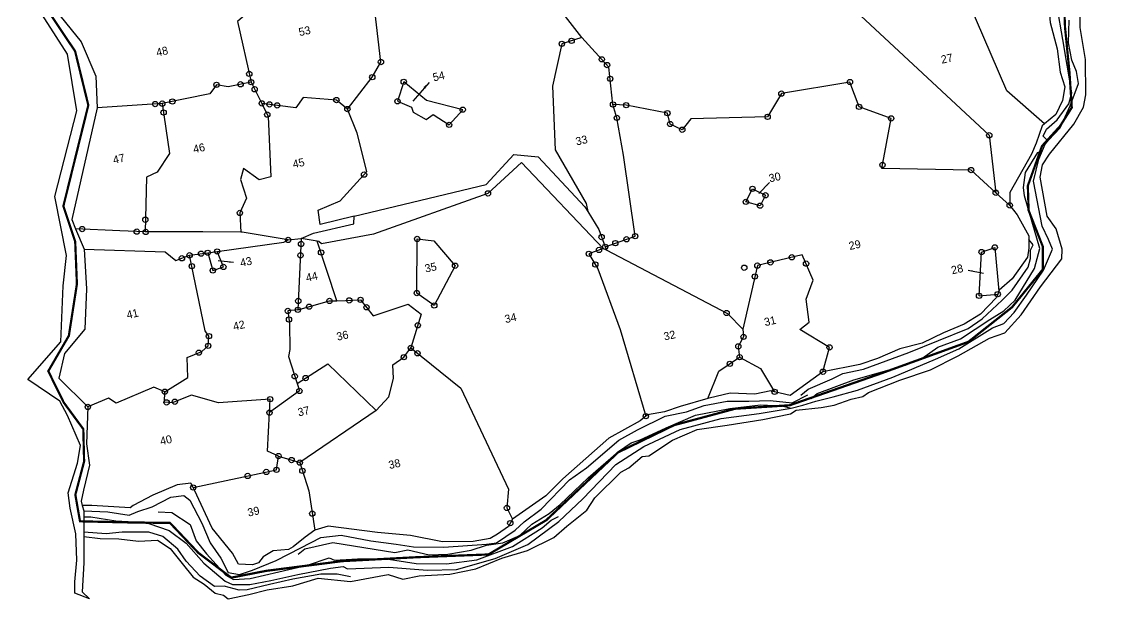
# Model space of a CAD drawing. Header units: metres. Extents: x 307919 to 311526, y 1932373 to 1934772.
# Drawn here: x 308217 to 309489, y 1932438 to 1933104 of the extents above; entities that cross this region are included whole.
import ezdxf

# ---------------------------------------------------------------- set-up
doc = ezdxf.new("R2010")
doc.units = ezdxf.units.M
doc.header["$LTSCALE"] = 0.3
doc.linetypes.add('DASHDOT', pattern=[1, 0.5, -0.25, 0, -0.25])
doc.layers.get('0').update_dxf_attribs({"linetype": 'CONTINUOUS'})
for name, color, linetype in [('LINE_WATER', 4, 'CONTINUOUS'), ('OFF', 1, 'CONTINUOUS'), ('POLY_PARCEL', 6, 'CONTINUOUS'), ('POLY_WATER', 4, 'CONTINUOUS'), ('SYM_ARROW', 1, 'CONTINUOUS'), ('SYM_STONE', 1, 'CONTINUOUS'), ('TEXT_PARCEL', 7, 'CONTINUOUS'), ('V_BOUND_STREAM_LINE', 7, 'DASHDOT')]:
    doc.layers.add(name, color=color, linetype=linetype)
doc.styles.get("Standard").update_dxf_attribs({"font": 'KRDEV050.TTF'})
doc.dimstyles.get("Standard").update_dxf_attribs({"dimtxt": 0.18, "dimasz": 0.18, "dimexe": 0.18, "dimexo": 0.0625, "dimgap": 0.09, "dimtad": 0, "dimtih": 1, "dimtoh": 1, "dimdec": 4, "dimzin": 0, "dimdsep": 46, "dimtxsty": 'Standard', "dimcen": 0.09, "dimadec": 0, "dimazin": 0, "dimtfac": 1, "dimtdec": 4, "dimtofl": 0, "dimtmove": 0, "dimatfit": 3, "dimfxl": 1, "dimtolj": 1, "dimtzin": 0, "dimarcsym": 0})

# ---------------------------------------------------------------- blocks, each defined once
blk = doc.blocks.new('STONE')
blk.add_circle((0, 0), 0.851)
blk = doc.blocks.new('TEXTARROW')
blk.add_leader([(0.04, -0.01), (8.68, -0.01)], dimstyle='Standard', override={"dimtxt": 2.5, "dimasz": 2.5, "dimexe": 1.25, "dimexo": 0.625, "dimgap": 0.625, "dimtad": 1, "dimtih": 0, "dimtoh": 0, "dimzin": 8, "dimcen": 2.5, "dimtofl": 1})
blk = doc.blocks.new('UYF')
at = {"layer": 'LINE_WATER'}
for points in [[(281.67, 119.71), (282.77, 121.07), (285.59, 122.63), (288.87, 125.53), (290.09, 127.83), (290.75, 139.99), (291.11, 147.41), (292.11, 150.27), (295.23, 154.4), (298.9, 156.5), (307.35, 162.57), (308.75, 164.02), (309.13, 165.78), (307.82, 173.49), (307.72, 178.38)], [(97.7, 64.6), (99.43, 65.46), (105.87, 65.46), (119, 60.22), (121.95, 60.17), (126.45, 58.06), (130.53, 57.25), (135.89, 57.02), (139.46, 57.32), (143.16, 57.09), (147.25, 57.8), (150.4, 59.71), (154.73, 61.21), (157.64, 62.67), (165.1, 67.09), (173.01, 71.45), (176.23, 72.67), (178.35, 72.89), (184.67, 74.22), (191.72, 75.58), (199.6, 75.39), (206.44, 74.68), (211.11, 73.39), (213.06, 72.41), (215.73, 72.53), (218.81, 72.72), (222.83, 72.87), (228.46, 73.1), (236.89, 74.25), (247.14, 76.06), (252.78, 77.21), (261.17, 80.16), (263.84, 80.55), (266.65, 82.5), (270.25, 85.68), (275.16, 90.31), (278.18, 94.46), (277.78, 96.78), (277.04, 100.04), (277.38, 110.36), (279.61, 114.92), (281.76, 117.87), (282.78, 118.64), (285.86, 120.72), (289.08, 125.04), (292, 129.57), (292.15, 132.27), (291.72, 134.98), (291.84, 138.92), (293.1, 143.89)], [(217.88, 73.56), (219.47, 74.39), (228.19, 75.54), (240.22, 76.24), (244.14, 76.91), (248.23, 78.59), (253.62, 79.31), (260.99, 82.14), (264.45, 83.32), (267.49, 85.13), (273.31, 91.13), (275.44, 95.23), (274.67, 107.52), (274.89, 109.44), (276.05, 112.58), (279.74, 116.37)], [(215.84, 74.82), (217.68, 75.75), (223.47, 76.86), (226.08, 77.49), (230.84, 77.44), (241.58, 78.86), (255.77, 81.25), (259.31, 82.66), (264.61, 85.74), (267.29, 87.44), (271.95, 91.74), (272.87, 93.51), (273.32, 95.33), (274.13, 96.35)], [(52.79, 84.66), (58.01, 83.28), (62.5, 81.48), (64.61, 81.82), (68.01, 82.16), (72.59, 83.4), (75.45, 83.1), (76.59, 81.78), (78.1, 76.18), (78.92, 71.44), (80.52, 67.51), (81.44, 64.07), (83.83, 63.01), (86.87, 63.32), (92.57, 64.31), (98.6, 65.91), (103.51, 67.15), (108.06, 66.66), (114.3, 63.95), (119.67, 62.03), (123.32, 60.54), (129.99, 59.01), (139.54, 57.59), (141.79, 57.39), (146.52, 59.24), (148.84, 60.63), (153.25, 62.55), (160.89, 67.6), (165.22, 69.41), (173.69, 73.88), (178.24, 75.23), (184.99, 76.9), (189.93, 76.77), (194.08, 77.33), (199.35, 77.1), (204.08, 76.04), (208.78, 75.19), (213.51, 73.59), (217.34, 74.55)], [(52.49, 83.3), (54.06, 82.99), (59.32, 80.89), (63.31, 79.74), (66.45, 78.71), (70.55, 76.16), (73.65, 72.53), (76.59, 67.3), (80.35, 62.3), (81.77, 61.19), (85.57, 60.35), (90.41, 60.22), (96.63, 60.2), (104.08, 59.98), (106.98, 59.69), (107.82, 58.97), (116.99, 57.32), (125.31, 54.73), (131.71, 53.51), (140.73, 53.99), (148.54, 55.49), (156.46, 58.97), (162.87, 62.8), (171.84, 68.7), (178.83, 71.28), (187.65, 73.21), (197.17, 73.58), (205.76, 72.86), (213.06, 72.41)], [(108.07, 57.09), (105.24, 58.3), (101.67, 59.09), (95.31, 59.41), (89.95, 59.38), (84.77, 59.28), (82.96, 59.6), (79.9, 61.23), (77.78, 61.62), (75.12, 64.59), (72.77, 68.62), (71.55, 71.64), (68.83, 75.11), (66.03, 76.74), (60.16, 78.05), (56.58, 78.47), (51.74, 80)], [(69.08, 80.75), (72.04, 79.99), (75.48, 76.45), (75.98, 72.54), (77.62, 69.19), (80.77, 63.56), (82.27, 62.2), (85.94, 61.63), (99.23, 61.77), (104.28, 62.27), (105.37, 61.53), (110.48, 60.72), (116.35, 59.47), (123.12, 56.8), (129.75, 55.24), (136.63, 54.63), (145.08, 55.75), (152.54, 58.42), (154.87, 59.67), (156.67, 60.1)]]:
    blk.add_lwpolyline(points, dxfattribs=at)
at = {"layer": 'OFF'}
for points in [[(282.4, 118.64), (281.67, 119.71)], [(279.74, 116.37), (280.25, 116.51)], [(280.25, 116.51), (280.89, 116.68)], [(282.53, 118.45), (282.4, 118.64)], [(274.13, 96.35), (273.47, 97.75)], [(49.73, 65.03), (46.77, 67), (47.34, 69.5)]]:
    blk.add_lwpolyline(points, dxfattribs=at)
at = {"layer": 'POLY_PARCEL'}
for points in [[(185.32, 163.99), (179.5, 176.48), (183.71, 195.97), (190.07, 196.24), (188.76, 198.7), (181.86, 206.67), (172.01, 207.69), (178, 216.28), (177.51, 237.41), (181.88, 237.55)], [(130.34, 159.83), (137.37, 165.61), (140.01, 168.51), (141.4, 182.03), (131.43, 192.84), (128.95, 194.72), (126.35, 195.15), (122.35, 194.32), (119.35, 192.97)], [(114.04, 192.28), (113.74, 186.18), (110.54, 184.43), (110.54, 170.46)], [(238.77, 175.48), (237.69, 169.58), (269.91, 122.56), (268.5, 109.64)], [(90.01, 170.13), (75.49, 172.41)], [(110.54, 170.46), (105.26, 170.59), (102.82, 171.58), (100.94, 169.9), (90.01, 170.13)], [(90.01, 170.13), (89.1, 158.83), (85.53, 155.33), (82.93, 154.77), (79.91, 142.84)], [(110.54, 170.46), (111.84, 165.28)], [(111.84, 165.28), (112.61, 162.09), (110.2, 148.75), (107.52, 148.65), (104.61, 151.94), (103.43, 149.64), (103.84, 145.24), (101.66, 142.34), (100.93, 138.04)], [(130.34, 159.83), (128.37, 162.35), (121.22, 164.57), (119.07, 162.65), (111.84, 165.28)], [(185.32, 163.99), (180.61, 163.62), (176.5, 154.79), (173.92, 140.69), (178.1, 127.38), (178.08, 125.55)], [(188.85, 147.8), (189.8, 156.16), (185.32, 163.99)], [(126.55, 135.98), (118.68, 135.83), (118.98, 139.12), (124.26, 140.03), (131.57, 145.2), (131.33, 154.06), (130.34, 159.83)], [(282.55, 122.35), (275.94, 131.49), (271.83, 153.01)], [(79.91, 142.84), (74.45, 144.26), (64.85, 146.94)], [(187.25, 117.83), (188.64, 136.16), (189.03, 144.67), (188.85, 147.8)], [(268.5, 109.64), (264.21, 115.83), (244.71, 120.57), (249.2, 131.09), (242.73, 135.2), (241.96, 141.09), (226.34, 141.91), (222.18, 137.49), (205.24, 140.8), (202.81, 138.87), (200.43, 140.71), (200.36, 143.22), (191.71, 147.01), (188.85, 147.8)], [(65.72, 142), (83.33, 137.47), (85.26, 135.01), (88.54, 135.51)], [(100.93, 138.04), (92.59, 140.02), (80.51, 142.68), (79.91, 142.84)], [(126.55, 135.98), (157.1, 136.46), (164.66, 141.71), (169.85, 140.01), (177.68, 126.73)], [(179.59, 116.7), (165.93, 139.58), (157.06, 134.44), (129.91, 131.12), (118.08, 131.56), (117.56, 132.23), (117.27, 132.35)], [(110.93, 134.04), (101.2, 137.98), (100.93, 138.04)], [(76.42, 106.8), (82.17, 108.79), (83, 113.18), (86.54, 113.82), (88.18, 114.73), (88.82, 116.82), (88.28, 118.14), (88.54, 135.51)], [(88.54, 135.51), (92.64, 135.17)], [(92.64, 135.17), (92.89, 131.04), (95.4, 131.3), (94.78, 135)], [(92.64, 135.17), (94.78, 135)], [(94.78, 135), (109.89, 133.77)], [(113.88, 133.69), (109.62, 118.23)], [(109.89, 133.77), (110.93, 134.04)], [(110.93, 134.04), (113.88, 133.69)], [(113.88, 133.69), (116.85, 134.28), (126.11, 134.36), (126.55, 135.98)], [(117.27, 132.35), (113.88, 133.69)], [(118.63, 118.3), (117.27, 132.35)], [(177.68, 126.73), (178.08, 125.55)], [(178.08, 125.55), (179.6, 121.08), (180.16, 116.96)], [(109.62, 118.23), (107.37, 118.47), (107.12, 115.67), (105.89, 109.91), (105.25, 108.49), (105.83, 102.1)], [(109.62, 118.23), (117.01, 118.62), (118.63, 118.3)], [(118.63, 118.3), (120.5, 117.93), (123.87, 117.35), (125.89, 113.24), (134.1, 114.06), (136.49, 111.25), (132.55, 104.32)], [(179.59, 116.7), (176.21, 116.22), (177.48, 112.52), (179.35, 98.09), (180.75, 77.81)], [(180.27, 116.14), (179.59, 116.7)], [(180.16, 116.96), (187.25, 117.83)], [(180.16, 116.96), (180.27, 116.14)], [(206.33, 92.12), (203.79, 96.27), (180.27, 116.14)], [(268.5, 109.64), (270.95, 106.19)], [(76.42, 106.8), (74.22, 108.37), (65.19, 106.64), (63.76, 108.12), (58.78, 107.25)], [(98.35, 97.08), (99.16, 100), (87.64, 101.73), (82.08, 104.76), (77.45, 104.01), (75.82, 104.5), (76.42, 106.8)], [(105.83, 102.1), (113.52, 104.88), (121.89, 92.27)], [(121.89, 92.27), (125.28, 94.66), (127.24, 98.47), (127.77, 101.51), (130.56, 102.64), (132.55, 104.32)], [(132.55, 104.32), (141.57, 93.05), (147.05, 68.54), (145.77, 64.5), (146.45, 61.75)], [(212.07, 104.21), (206.33, 92.12)], [(221.81, 78.87), (224.45, 83.89), (218.77, 89.25), (221.23, 90.44), (221.68, 95.58), (224.19, 99.46), (223, 105.55), (212.62, 105.37), (212.07, 104.21)], [(105.83, 102.1), (105.99, 100.37), (98.35, 97.08)], [(98.2, 87.11), (96.03, 88.71), (98.35, 97.08)], [(259.79, 87.85), (262.48, 97.32), (265.61, 97.7), (264.35, 87.89)], [(121.89, 92.27), (102.55, 84.63)], [(206.33, 92.12), (206.09, 90.41), (204.48, 88.59), (204.24, 86.14)], [(77.94, 84.4), (97.08, 84.18), (98.2, 87.11)], [(98.2, 87.11), (102.55, 84.63)], [(259.79, 87.85), (263.97, 87.3)], [(102.55, 84.63), (103.12, 78.01), (102.54, 69.09)], [(195.26, 78.64), (199.01, 84.13), (204.24, 86.14)], [(204.24, 86.14), (208.28, 82.63), (210.21, 76.84)]]:
    blk.add_lwpolyline(points, dxfattribs=at)
for points in [[(144.04, 163.04), (141.73, 159.09), (144.5, 157.11), (144.6, 155.95), (147.14, 153.68), (148.89, 154.44), (151.89, 151.37), (155.62, 154.04), (148.13, 157.83)], [(142.84, 126.69), (146.28, 120.18), (139.77, 112.48), (136.56, 116.06), (139.28, 127.92)], [(213.22, 119.91), (215.32, 122.44), (217.85, 120.39), (216.15, 118.38)]]:
    blk.add_lwpolyline(points, close=True, dxfattribs=at)
at = {"layer": 'POLY_WATER'}
for points in [[(47.34, 69.5), (48.8, 74.18), (49.95, 80.01), (49.92, 85.89), (50.27, 89.38), (53.72, 95.39), (55.29, 99.16), (53.91, 106.35), (52.95, 109.89), (46.97, 116.18), (56.04, 122.86), (59.27, 135.03), (61.55, 141.52), (61.85, 155.03), (70.93, 172.75), (71.61, 185.65), (65.14, 203.45)], [(71.19, 195.87), (75.23, 187.67), (76.76, 179.41), (75.49, 172.41)], [(75.49, 172.41), (64.46, 149.13), (64.85, 146.94)], [(306.3, 170.01), (307.85, 167.73), (307.48, 164.38), (306.63, 163.12), (301.59, 160.77), (295.51, 156.8), (293.68, 154.6), (289.92, 151.12), (289.18, 146.94), (288.78, 144.35), (289.07, 138.21), (288.56, 132.96), (288.88, 129.45), (287.68, 126.6), (285.52, 123.89), (282.55, 122.35)], [(51.52, 79.02), (55.05, 77.77), (59.13, 76.81), (63.33, 75.3), (67.53, 74.6), (69.86, 72.18), (71.75, 68.28), (73.55, 64.76), (75.59, 62.62), (77.58, 60.15), (79.28, 59.32), (80.12, 58.24), (84.9, 58.21), (89.17, 58.31), (94.95, 57.95), (100.92, 58.4), (107.86, 56.03), (116.47, 55.72), (119.47, 54.02), (123.19, 53.95), (129.98, 52.82), (136, 52.7), (142.17, 53.73), (148.19, 54.19), (154.64, 55.7), (158.03, 57.54), (163.18, 60.11), (165.56, 62.43), (172.54, 66.72), (174.48, 67.32), (178.01, 69.16), (179.43, 68.95), (185.4, 71.27), (191.37, 72.4), (198.16, 71.85), (206.3, 71.35), (212.61, 71.23), (214.02, 71.78), (219.66, 71.13), (222.66, 71.01), (226.67, 71.47), (229.33, 71.49), (230.79, 72.04), (238.3, 73.26), (245.52, 74.01), (252.22, 75.71), (260.02, 78.03), (263.59, 78.44), (268.05, 81.6), (273.71, 86.78), (279.74, 91.93), (280.34, 94.02), (280.02, 98.74), (278.61, 101.97), (279.04, 110.84), (280.12, 113.5), (282.16, 115.44), (289, 120.83), (291.95, 124.07), (293.1, 126.7), (294.78, 134.47), (295.16, 141.75), (296.34, 147.1)], [(64.85, 146.94), (65.72, 142)], [(65.72, 142), (64.26, 133.24), (61.96, 124.46), (56.28, 120.14), (53.82, 114.98), (58.78, 107.25)], [(282.55, 122.35), (281.96, 122.04), (279.84, 118.56), (278.25, 116.38), (271.61, 109.04), (270.95, 106.19)], [(58.78, 107.25), (56.65, 99.25), (56.3, 94.42), (53.71, 89.18), (52.69, 86.86), (52.73, 85.92)], [(270.95, 106.19), (272.12, 103.74), (273.65, 98.59), (273.47, 97.75)], [(273.47, 97.75), (273.06, 95.89), (272.34, 93.92), (267.86, 89.95), (264.51, 88.13), (264.35, 87.89)], [(263.97, 87.3), (263.54, 86.63), (259.2, 83.78), (255.16, 82.36), (250.17, 81.47), (244.95, 80.23), (239.78, 80.12), (234.44, 79.1), (230.28, 78.66), (221.81, 78.87)], [(264.35, 87.89), (263.97, 87.3)], [(52.73, 85.92), (52.79, 84.66), (52.27, 82.33)], [(77.94, 84.4), (77.66, 85.47), (74.58, 85.78), (68.73, 84.69), (63.89, 83.42), (63.13, 83.06), (54.84, 85.43), (52.73, 85.92)], [(102.54, 69.09), (100.06, 68), (96.98, 66.48), (95.78, 66.16), (92.4, 66.6), (89.9, 65.76), (88.58, 64.69), (87.16, 64.5), (84.1, 65.32), (83.36, 68.05), (80.13, 74.56), (78.1, 83.75), (77.94, 84.4)], [(52.27, 82.33), (51.52, 79.02)], [(51.52, 79.02), (50.23, 73.27), (48.48, 66.97), (49.73, 65.03)], [(180.75, 77.81), (179.27, 77.05), (171.54, 74.83), (159.47, 68.12), (154.88, 65.27), (146.45, 61.75)], [(195.26, 78.64), (188.74, 78.27), (185.08, 77.88), (181.15, 78.02), (180.75, 77.81)], [(210.21, 76.84), (209.41, 77.21), (205.73, 77.33), (200.39, 78.7), (195.57, 78.66), (195.26, 78.64)], [(221.81, 78.87), (213.48, 75.27), (210.21, 76.84)], [(146.45, 61.75), (145.21, 60.38), (142.43, 59.19), (140.6, 58.6), (136.72, 58.79), (130.01, 60.26), (123.29, 63.21), (116.16, 65.51), (105.64, 69.3), (102.54, 69.09)]]:
    blk.add_lwpolyline(points, dxfattribs=at)
at = {"layer": 'V_BOUND_STREAM_LINE', "ltscale": 10, "const_width": 0.5}
for points in [[(52.27, 82.33), (51.44, 82.53), (51.72, 88.59), (55.28, 95.47), (56.69, 102.6), (53.7, 109.41), (51.85, 117.04), (58.1, 123.79), (62.41, 134.75), (64.11, 144.11), (63.26, 152.49), (73.69, 173.41), (73.44, 185.9), (66.46, 203.87)], [(309.81, 164.78), (309.39, 162.48), (300.74, 157.42), (293.3, 150.61), (291.82, 142.48), (290.59, 132.4), (289.37, 124.58), (285.88, 121.09), (282.4, 118.64)], [(282.4, 118.64), (280.94, 117.61), (280.25, 116.51)], [(280.25, 116.51), (275.89, 109.6), (274.85, 104.17), (276.2, 95.47), (275.1, 90.54), (266.46, 83.73), (255.18, 78.29), (233.84, 75.56), (212.88, 73.14), (200.71, 75.06), (186.54, 74.46), (172.87, 71.23), (153.8, 59.89), (139.43, 55.21), (123.56, 58.13), (107, 60.93), (89.81, 62.53), (81.86, 62.75), (75.86, 69.81), (71.11, 77.76), (61.72, 79.99), (52.27, 82.33)]]:
    blk.add_lwpolyline(points, dxfattribs=at)
at = {"layer": 'SYM_ARROW'}
for p, xscale, yscale, zscale, rotation in [((149.61, 161.68), 0.6499969238117063, 0.6499969238117063, 0.6499969238117063, 216.5589075438969), ((97.84, 131.76), 0.4, 0.4, 0.4, 161.5852083090092), ((219.41, 123.01), 0.4, 0.4, 0.4, 213.1162381618188), ((258.66, 94.01), 0.4, 0.4, 0.4, 336.242762450723)]:
    blk.add_blockref('TEXTARROW', p, dxfattribs=dict(at, xscale=xscale, yscale=yscale, zscale=zscale, rotation=rotation))
at = {"layer": 'SYM_STONE', "xscale": 0.7, "yscale": 0.7, "zscale": 0.7}
for p in [(88.41, 170.38), (102.82, 171.58), (108.13, 170.52), (110.54, 172.37), (110.54, 170.46), (89.85, 168.1), (90.01, 170.13), (92.32, 170.08), (110.97, 168.73), (140.01, 168.51), (111.84, 165.28), (137.37, 165.61), (113.47, 164.68), (115.11, 164.09), (144.04, 163.04), (180.61, 163.62), (182.89, 163.8), (112.49, 162.55), (128.37, 162.35), (130.34, 159.83), (141.73, 159.09), (188.61, 158.25), (189.48, 156.73), (155.62, 154.04), (189.5, 153.56), (151.89, 151.37), (66.26, 146.54), (80.58, 145.48), (188.85, 147.8), (191.71, 147.01), (78.11, 143.31), (130.78, 144.64), (189.03, 144.67), (200.36, 143.22), (80.07, 142.79), (101.66, 142.34), (200.43, 140.71), (226.34, 141.91), (241.96, 141.09), (202.81, 138.87), (222.18, 137.49), (86.72, 135.23), (88.54, 135.51), (91.15, 135.3), (92.64, 135.17), (94.78, 135), (110.93, 134.04), (157.06, 134.44), (242.73, 135.2), (88.5, 133.02), (92.89, 131.04), (95.4, 131.3), (113.56, 132.52), (249.2, 131.09), (112.88, 130.05), (117.53, 129.67), (139.28, 127.92), (215.32, 122.44), (245.03, 121.31), (269.91, 122.56), (107.37, 118.47), (110.15, 120.15), (112.26, 118.37), (117.01, 118.62), (146.28, 120.18), (179.84, 119.27), (213.22, 119.91), (216.15, 118.38), (217.85, 120.39), (88.82, 116.82), (107.2, 116.54), (109.62, 118.23), (121.36, 117.78), (123.87, 117.35), (136.56, 116.06), (176.21, 116.22), (178.64, 116.57), (180.16, 116.96), (182.56, 117.26), (185.19, 117.58), (187.25, 117.83), (264.21, 115.83), (85.8, 113.69), (88.18, 114.73), (124.82, 115.42), (177.12, 113.57), (139.77, 112.48), (135.18, 108.95), (268.5, 109.64), (58.78, 107.25), (76.42, 106.8), (270.95, 106.19), (76.28, 104.36), (78.12, 104.11), (105.68, 103.8), (132.55, 104.32), (209.65, 105.54), (212.62, 105.37), (215.64, 105.42), (220.6, 105.51), (223.41, 103.42), (107.98, 102.87), (130.56, 102.64), (133.74, 102.83), (211.54, 103.1), (99.16, 100), (105.99, 100.37), (98.35, 97.08), (203.55, 96.48), (262.48, 97.32), (265.61, 97.7), (204.48, 88.59), (206.09, 90.41), (98.2, 87.11), (204.24, 86.14), (259.79, 87.85), (263.97, 87.3), (77.94, 84.4), (90.46, 84.26), (94.74, 84.21), (97.08, 84.18), (100.88, 85.58), (102.55, 84.63), (201.76, 85.18), (224.45, 83.89), (102.72, 82.69), (221.81, 78.87), (180.75, 77.81), (210.21, 76.84), (102.78, 72.83), (145.77, 64.5), (145.77, 61.01)]:
    blk.add_blockref('STONE', p, dxfattribs=at)
at = {"layer": 'TEXT_PARCEL'}
for s, p in [('48', (91.17, 180.69)), ('53', (123.45, 178.16)), ('54', (150.65, 161.66)), ('47', (76.42, 159.26)), ('46', (94.53, 157.66)), ('45', (115.64, 149.49)), ('33', (178.85, 140.59)), ('27', (263.03, 140.58)), ('43', (99.26, 130.42)), ('41', (71.79, 124.58)), ('44', (112.95, 123.92)), ('30', (219.44, 123.01)), ('35', (139.51, 120.11)), ('42', (94.6, 116.82)), ('36', (116.8, 109.5)), ('34', (154.55, 105.09)), ('29', (233.67, 104.23)), ('40', (72.95, 95.25)), ('37', (104.57, 94.81)), ('32', (188.59, 93.47)), ('28', (254.94, 93.88)), ('31', (211.35, 91.69)), ('38', (121.92, 78.79)), ('39', (88.65, 75.28))]:
    blk.add_text(s, height=1.8, dxfattribs=at).set_placement(p)

msp = doc.modelspace()

# ---------------------------------------------------------------- block references
at = {"xscale": 5.137114806851801, "yscale": 5.137114806851801, "zscale": 5.137114806851801, "rotation": 12.61422247024982}
msp.add_blockref('UYF', (308119.1, 1932055.9), dxfattribs=at)

doc.saveas('drawing.dxf')
